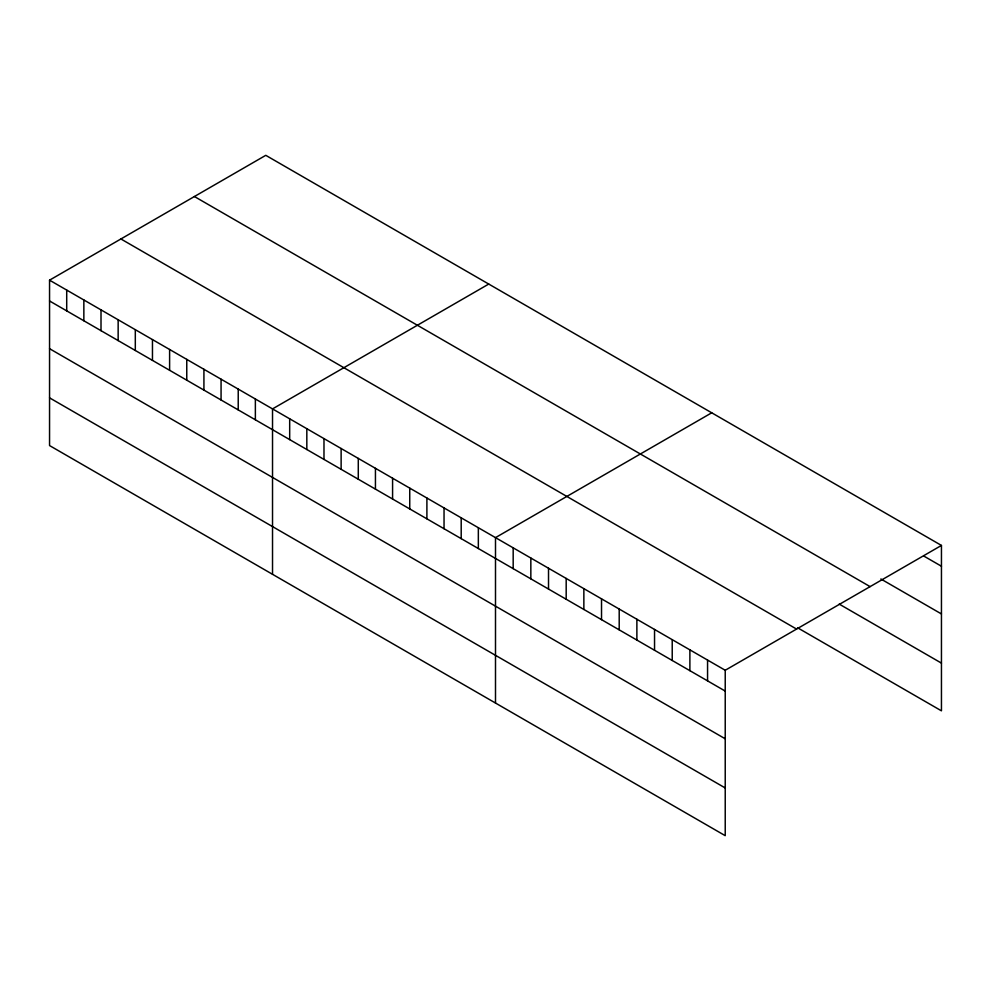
<?xml version="1.0" encoding="UTF-8"?>
<svg xmlns="http://www.w3.org/2000/svg" width="991" height="991" viewBox="0 0 991 991"><rect width="100%" height="100%" fill="white"/><g stroke="black" fill="none" stroke-linecap="round" stroke-linejoin="round"><path stroke-width="1.49" d="M49.55 280.168L725.226 670.263L725.226 835.673L49.55 445.566L49.55 280.168L265.774 155.327L941.45 545.434L941.45 710.832L797.557 627.761M488.749 284.058L272.525 408.899L272.525 574.297M711.724 412.801L495.5 537.63L495.5 703.04M725.226 670.263L941.45 545.434M923.773 556.038L941.45 566.233M880.863 578.979L941.45 613.949M194.422 196.528L870.098 586.622M839.204 604.089L941.45 663.115M120.902 238.967L796.578 629.074M49.55 300.967L725.226 691.074M49.55 348.683L725.226 738.79M49.55 397.849L725.226 787.956M707.562 660.056L707.562 680.867M689.885 649.861L689.885 670.659M672.22 639.653L672.22 660.464M654.543 629.458L654.543 650.257M636.879 619.251L636.879 640.062M619.202 609.044L619.202 629.855M601.525 598.849L601.525 619.648M583.86 588.642L583.86 609.453M566.183 578.434L566.183 599.245M548.519 568.239L548.519 589.038M530.842 558.032L530.842 578.843M513.177 547.837L513.177 568.636M478.343 527.732L478.343 548.531M461.199 517.822L461.199 538.633M444.042 507.925L444.042 528.723M426.898 498.015L426.898 518.826M409.741 488.117L409.741 508.928M392.585 478.219L392.585 499.018M375.44 468.309L375.44 489.12M358.284 458.412L358.284 479.21M341.127 448.502L341.127 469.313M323.983 438.604L323.983 459.415M306.826 428.707L306.826 449.505M289.682 418.797L289.682 439.608M255.368 398.989L255.368 419.8M238.224 389.091L238.224 409.902M221.067 379.194L221.067 399.992M203.923 369.284L203.923 390.095M186.766 359.386L186.766 380.185M169.61 349.476L169.61 370.287M152.465 339.579L152.465 360.39M135.309 329.681L135.309 350.48M118.152 319.771L118.152 340.582M101.008 309.873L101.008 330.672M83.851 299.963L83.851 320.774M66.707 290.066L66.707 310.877"/></g></svg>
